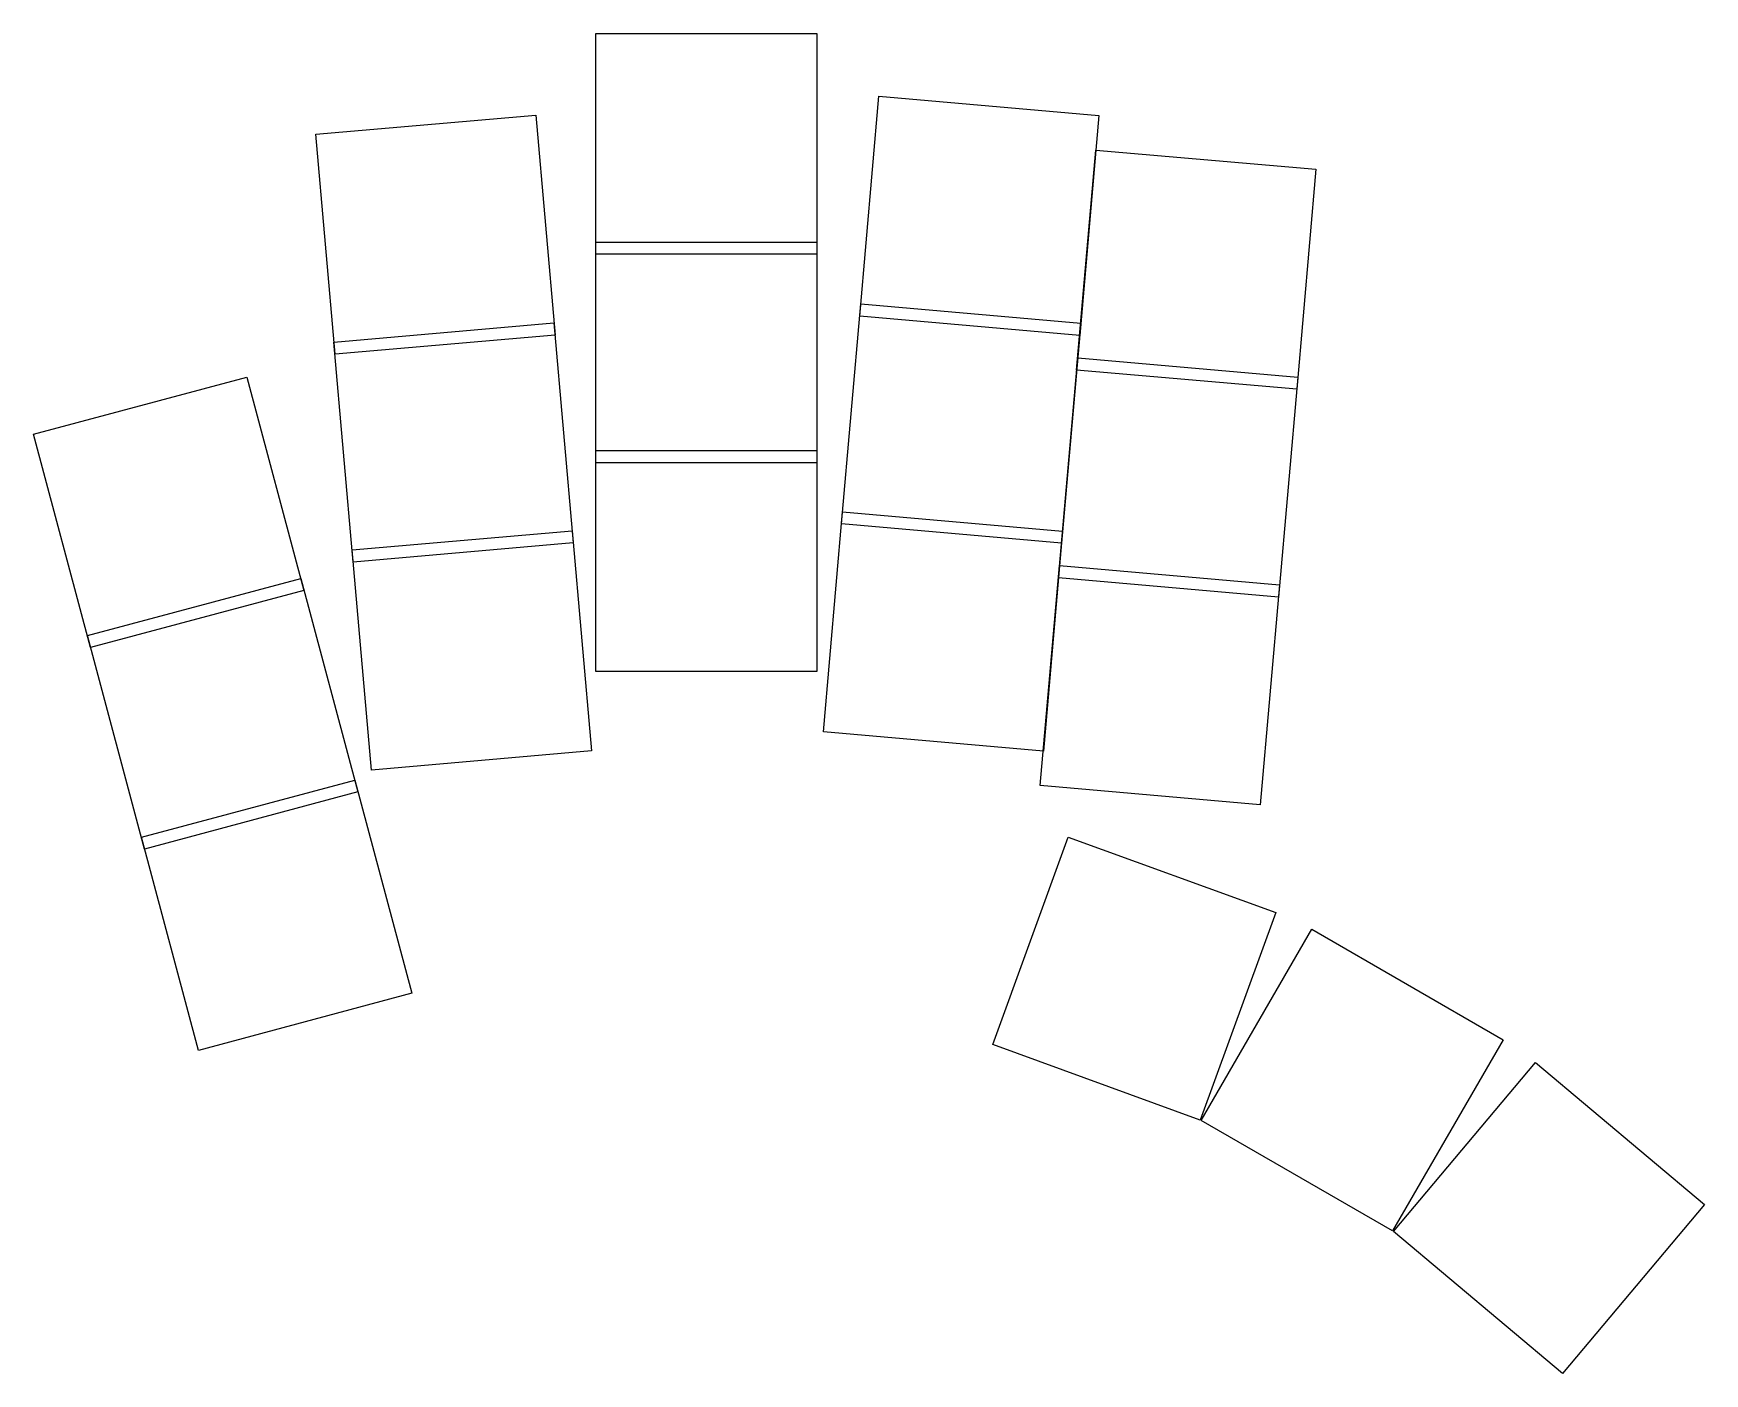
# Model space of a CAD drawing. Header units: millimetres. Extents: x -6 to 130, y -38 to 71.
import ezdxf

# ---------------------------------------------------------------- set-up
doc = ezdxf.new("R2010")
doc.units = ezdxf.units.MM

msp = doc.modelspace()

# ---------------------------------------------------------------- linework, layer by layer
for p, q in [((39.62, 71.29), (57.62, 71.29)), ((39.62, 53.29), (39.62, 71.29)), ((57.62, 71.29), (57.62, 53.29)), ((61.12, 48.25), (62.69, 66.18)), ((62.69, 66.18), (80.62, 64.61)), ((16.79, 63.07), (34.72, 64.64)), ((34.72, 64.64), (36.29, 46.7)), ((80.62, 64.61), (79.05, 46.68)), ((18.36, 45.14), (16.79, 63.07)), ((78.8, 43.86), (80.37, 61.79)), ((80.37, 61.79), (98.3, 60.22)), ((98.3, 60.22), (96.74, 42.29)), ((39.62, 54.29), (57.62, 54.29)), ((39.62, 36.29), (39.62, 54.29)), ((57.62, 53.29), (39.62, 53.29)), ((57.62, 54.29), (57.62, 36.29)), ((59.64, 31.32), (61.21, 49.25)), ((61.21, 49.25), (79.14, 47.68)), ((18.27, 46.13), (36.2, 47.7)), ((36.2, 47.7), (37.77, 29.77)), ((79.05, 46.68), (61.12, 48.25)), ((79.14, 47.68), (77.57, 29.75)), ((36.29, 46.7), (18.36, 45.14)), ((19.84, 28.2), (18.27, 46.13)), ((77.32, 26.92), (78.89, 44.86)), ((96.74, 42.29), (78.8, 43.86)), ((78.89, 44.86), (96.82, 43.29)), ((-6.22, 38.63), (11.16, 43.28)), ((11.16, 43.28), (15.82, 25.9)), ((96.82, 43.29), (95.25, 25.36)), ((-1.56, 21.24), (-6.22, 38.63)), ((39.62, 37.29), (57.62, 37.29)), ((39.62, 19.29), (39.62, 37.29)), ((57.62, 37.29), (57.62, 19.29)), ((57.62, 36.29), (39.62, 36.29)), ((58.16, 14.38), (59.72, 32.31)), ((59.72, 32.31), (77.66, 30.74)), ((19.75, 29.2), (37.69, 30.76)), ((37.69, 30.76), (39.26, 12.83)), ((77.57, 29.75), (59.64, 31.32)), ((77.66, 30.74), (76.09, 12.81)), ((21.32, 11.26), (19.75, 29.2)), ((37.77, 29.77), (19.84, 28.2)), ((75.84, 9.99), (77.41, 27.92)), ((77.41, 27.92), (95.34, 26.35)), ((-1.82, 22.21), (15.56, 26.86)), ((15.82, 25.9), (-1.56, 21.24)), ((15.56, 26.86), (20.22, 9.48)), ((95.25, 25.36), (77.32, 26.92)), ((95.34, 26.35), (93.77, 8.42)), ((2.84, 4.82), (-1.82, 22.21)), ((57.62, 19.29), (39.62, 19.29)), ((76.09, 12.81), (58.16, 14.38)), ((39.26, 12.83), (21.32, 11.26)), ((2.58, 5.78), (19.96, 10.44)), ((19.96, 10.44), (24.62, -6.94)), ((93.77, 8.42), (75.84, 9.99)), ((20.22, 9.48), (2.84, 4.82)), ((7.24, -11.6), (2.58, 5.78)), ((71.96, -11.12), (78.12, 5.8)), ((78.12, 5.8), (95.03, -0.36)), ((95.03, -0.36), (88.88, -17.27)), ((88.96, -17.31), (97.96, -1.72)), ((97.96, -1.72), (113.55, -10.72)), ((24.62, -6.94), (7.24, -11.6)), ((113.55, -10.72), (104.55, -26.31)), ((88.88, -17.27), (71.96, -11.12)), ((104.62, -26.36), (116.19, -12.57)), ((116.19, -12.57), (129.98, -24.14)), ((104.55, -26.31), (88.96, -17.31)), ((129.98, -24.14), (118.41, -37.93)), ((118.41, -37.93), (104.62, -26.36))]:
    msp.add_line(p, q)

doc.saveas('drawing.dxf')
